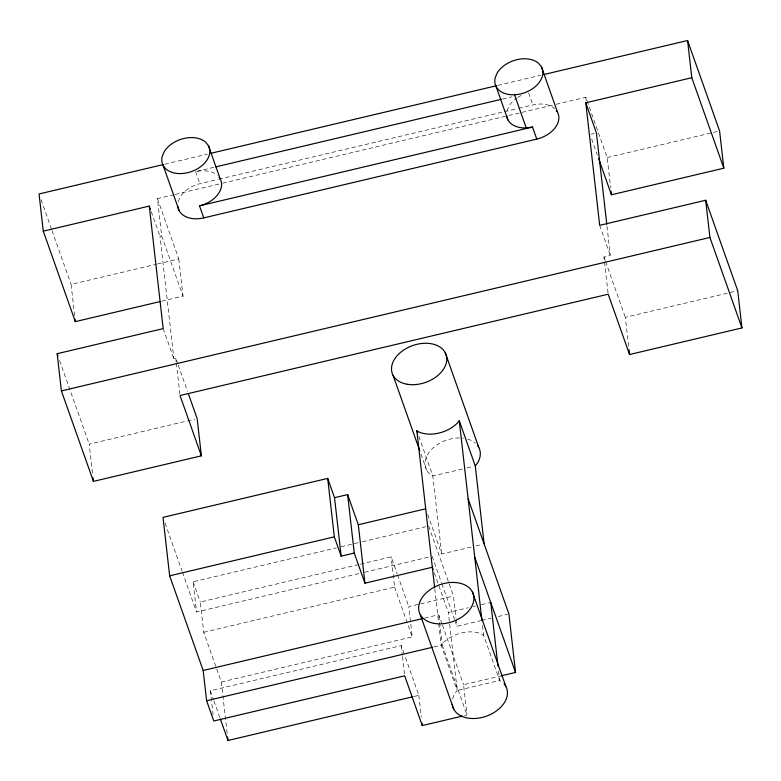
<?xml version="1.0" encoding="UTF-8"?>
<svg xmlns="http://www.w3.org/2000/svg" width="781" height="781" viewBox="0 0 781 781"><rect width="100%" height="100%" fill="white"/><g stroke="black" fill="none" stroke-linecap="round" stroke-linejoin="round"><path stroke-width="0.59" stroke-dasharray="3.9 2.93" d="M178.166 201.849L180.099 197.163A24.787 16.967 -19.5 0 1 199.877 183.711L217.655 179.503M506.918 111.009L508.841 106.314A24.787 16.967 -19.5 0 1 516.905 97.986M452.589 699.024A28.516 19.525 -19.5 0 1 454.806 693.626L457.197 690.511L441.177 645.291L442.71 643.29A28.516 19.525 -19.5 0 1 481.701 634.065L483.595 635.256L499.606 680.476L502.564 682.33M164.723 164.225L207.404 154.121M497.878 85.393L540.559 75.298M196.792 171.371L214.57 167.163M502.554 99.031L512.033 96.785M218.846 179.22L503.267 111.927M504.458 111.644L517.491 108.559M518.672 108.286L532.896 104.918A24.787 16.967 -19.5 0 1 554.617 108.549M161.706 301.193L183.008 296.155L161.647 235.833L157.43 198.628L174.046 194.703M175.227 194.42L221.511 183.467M222.702 183.184L507.523 115.793M508.714 115.51L554.998 104.556M556.179 104.283L585.848 97.264L607.208 157.567L610.615 187.577M177.814 363.995L175.803 358.303L173.89 358.752L159.988 236.223L161.647 235.833M591.129 134.215L594.302 133.463M74.625 315.631L71.091 284.421L156.298 264.261M157.479 263.978L178.781 258.941L157.43 198.628M607.208 157.567L717.241 131.53M608.057 293.012L603.967 256.998L610.322 255.494L606.915 225.455M92.48 472.974L89.21 444.164L194.791 419.182M628.598 346.12L625.327 317.311L737.733 290.717M462.313 469.01L432.85 475.98L429.901 474.135A28.516 19.525 -19.5 0 1 431.21 449.758A28.516 19.525 -19.5 0 1 463.426 438.2M467.028 467.897L472.915 466.501M358.733 573.654L196.548 612.031L193.112 581.777L336.367 547.881M341.102 546.759L361.222 542.004M362.404 541.721L428.701 526.033L453.497 596.04L455.967 617.82M227.164 733.33L221.335 682.038L203.724 632.288L200.287 602.034L359.162 564.448M360.344 564.165L391.174 556.873L397.178 573.83M364.659 572.258L429.765 556.853M427.695 514.454L441.704 554.022L471.168 547.051M475.873 545.939L481.77 544.542M203.724 632.288L394.6 587.127L391.174 556.873M221.335 682.038L412.222 636.876L408.785 606.622L419.377 604.113M420.549 603.84L453.497 596.04M424.561 618.103L438.766 614.735L442.017 623.921M498.522 670.869L499.606 680.476L457.197 690.511L448.343 612.47L468.366 607.735M473.081 606.622L475.444 606.066M481.33 604.67L490.761 602.434M454.893 620.553L456.924 626.294L480.559 620.7M481.74 620.426L491.19 618.191M498.278 616.512L507.738 614.276M213.106 714.947L210.353 690.746L401.239 645.575L404.441 654.624M433.914 646.951L442.202 644.989L438.766 614.735M414.106 696.447L418.85 695.324L404.841 655.757M464.636 715.562L466.989 714.996L463.563 684.742L501.373 675.799M591.676 139.018L597.319 154.95M603.967 256.998L605.177 260.405M605.578 261.547L625.327 317.311M528.63 92.861L532.896 104.918M418.841 436.413L432.85 475.98L441.704 554.022M420.959 454.073L426.611 470.045M432.137 556.287L441.48 582.685M441.89 583.837L454.483 619.411M434.324 572.903L448.343 612.47M442.427 625.064L463.563 684.742M442.202 644.989L466.989 714.996M397.578 574.962L408.785 606.622M394.6 587.127L412.222 636.876M195.611 171.644L199.877 183.711M151.26 211.671L159.988 236.223M178.224 365.137L187.489 391.31M163.17 328.616L173.89 358.752M193.112 581.777L200.287 602.034M165.045 523.065L182.012 570.97M182.412 572.112L196.548 612.031M41.081 199.682L51.624 229.458M52.024 230.6L71.091 284.421M210.353 690.746L213.555 699.786M213.955 700.918L219.969 717.876M59.61 360.568L89.21 444.164M599.691 225.328L610.322 255.494M585.848 97.264L586.258 100.856M482.502 625.649L483.595 635.256M456.104 619.03L456.924 626.294M434.773 588.864L438.59 622.477M438.727 623.677L441.177 645.291M418.85 695.324L421.32 717.104M401.239 645.575L402.332 655.259M402.469 656.47L404.665 675.829M178.781 258.941L183.008 296.155M175.803 358.303L176.213 361.906M176.35 363.106L179.894 394.327M197.7 171.215A24.787 16.967 -19.5 0 1 217.333 175.286M517.774 97.41A24.787 16.967 -19.5 0 1 522.489 94.911M467.682 439.078A28.516 19.525 -19.5 0 1 475.424 443.169"/><path stroke-width="1.17" d="M484.122 543.986L475.268 465.945L459.257 420.725L457.725 422.716A28.516 19.525 -19.5 0 1 418.733 431.942L416.839 430.761L434.636 587.663M475.268 465.945L477.66 462.83A28.516 19.525 -19.5 0 0 477.611 445.512M163.541 164.508L39.05 193.961L43.277 231.166L75.308 321.635L160.515 301.476M210.958 153.281L496.687 85.676M544.113 74.459L687.573 40.514L719.604 130.974L723.831 168.188L611.425 194.781L598.529 158.367M215.761 166.88L501.363 99.304M43.277 231.166L149.278 206.086L150.46 209.435M149.278 206.086L163.17 328.616L57.179 353.695L61.396 390.91L93.437 481.379L201.381 455.84L180.03 395.528L608.194 294.212L629.554 354.525L741.95 327.932L737.733 290.717L705.692 200.248L599.691 225.328L585.789 102.799L691.79 77.719L687.573 40.514M203.763 217.889L199.487 205.833L532.505 127.049L536.772 139.106L203.763 217.889A24.787 16.977 -19.5 0 1 177.853 206.467M61.396 390.91L709.919 237.463L705.692 200.248M334.532 497.692L347.633 494.598L354.262 553.046L341.16 556.15L334.532 497.692L327.698 478.402L163.024 517.364L169.653 575.812L203.177 670.479L206.614 700.733L213.789 721L404.665 675.829L422.287 725.578L462.284 716.118M433.123 569.515L432.323 567.25L364.942 583.192L358.313 524.744L425.694 508.802M169.653 575.812L334.327 536.85L327.698 478.402M203.177 670.479L422.189 618.659M206.614 700.733L432.733 647.234M220.369 719.008L227.974 740.486L412.924 696.73M501.373 675.799L515.548 672.441L508.919 613.993L468.112 498.766M506.596 115.627A24.787 16.967 -19.5 0 0 526.238 127.928L532.505 127.049M541.467 66.883L538.607 63.329A24.787 16.977 -19.5 0 0 497.097 73.15L495.174 77.846A24.787 16.977 -19.5 0 0 520.761 93.886A24.787 16.977 -19.5 0 0 541.467 66.883L557.478 112.113A24.787 16.977 -19.5 0 1 536.772 139.106M556.306 110.648L557.478 112.113M208.449 145.676L205.588 142.122A24.787 16.967 -19.5 0 0 164.078 151.944L162.155 156.63A24.787 16.967 -19.5 0 0 187.743 172.669A24.787 16.967 -19.5 0 0 208.449 145.676L220.193 178.839A24.787 16.967 -19.5 0 1 199.487 205.833M219.022 177.385L220.193 178.839M691.79 77.719L723.831 168.188M709.919 237.463L741.95 327.932M514.494 94.765L526.238 127.928M496.169 86.691L507.914 119.854M445.199 352.592L478.724 447.259M474.741 557.214L515.548 672.441M416.839 430.761L417.64 433.016M472.329 591.754L505.854 686.421M393.087 375.378L419.748 450.657M420.217 614.53L453.741 709.197M347.633 494.598L358.313 524.744M354.262 553.046L364.942 583.192M334.327 536.85L341.16 556.15M163.161 165.474L179.171 210.704M188.299 393.585L197.163 418.626L201.381 455.84M57.179 353.695L57.989 355.99M585.789 102.799L596.42 132.965L606.778 224.254M611.015 191.179L611.425 194.781M629.008 349.722L629.554 354.525M490.761 602.434L497.975 666.066M459.257 420.725L481.965 620.846M422.004 723.157L422.287 725.578M227.564 736.913L227.974 740.486M75.035 319.234L75.308 321.635M93.027 477.777L93.437 481.379M504.077 683.853A28.516 19.525 -19.5 0 1 487.715 715.689A28.516 19.525 -19.5 0 1 452.228 704.335M434.421 623.433A28.516 19.525 -19.5 0 0 473.842 596.616A28.516 19.525 -19.5 0 0 430.556 589.372A28.516 19.525 -19.5 0 0 434.421 623.433M407.291 384.272A28.516 19.525 -19.5 0 0 446.712 357.464A28.516 19.525 -19.5 0 0 403.426 350.21A28.516 19.525 -19.5 0 0 407.291 384.272"/></g></svg>
